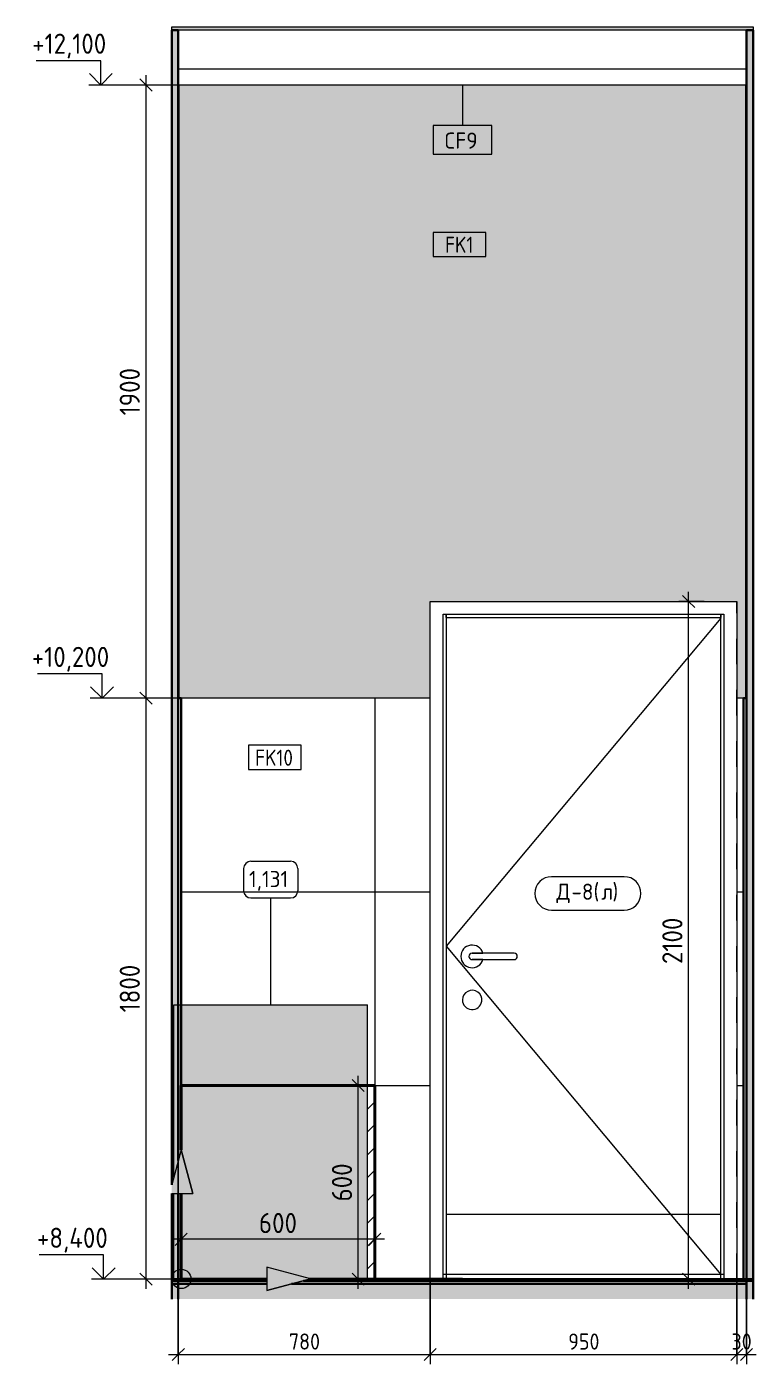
# Model space of a CAD drawing. Header units: millimetres. Extents: x 88919 to 124236, y -1987 to 12281.
# Drawn here: x 117412 to 119672, y 8136 to 12281 of the extents above; entities that cross this region are included whole.
import ezdxf

# ---------------------------------------------------------------- set-up
doc = ezdxf.new("R2010")
doc.units = ezdxf.units.MM
doc.linetypes.add('Штрих', pattern=[158.75, 79.375, -79.375])
for name, color, linetype, lineweight in [('A-ANNO-DIMS', 7, 'Continuous', 9), ('A-ANNO-DIMS-25', 7, 'Continuous', 9), ('A-CLNG-IDEN', 7, 'Continuous', 9), ('A-DETL', 7, 'Continuous', 9), ('A-DETL-1', 7, 'Continuous', 40), ('A-DETL-GENF', 7, 'Continuous', 9), ('A-DOOR', 7, 'Continuous', 9), ('A-DOOR-2', 7, 'Штрих', 9), ('A-DOOR-FRAM-1', 7, 'Continuous', 9), ('A-DOOR-IDEN', 7, 'Continuous', 9), ('A-FLOR', 7, 'Continuous', 9), ('A-WALL-IDEN', 7, 'Continuous', 9), ('A-WALL-PATT', 7, 'Continuous', 9), ('G-ANNO-DIMS', 7, 'Continuous', 9), ('G-ANNO-DIMS-1', 7, 'Continuous', 20), ('I-FURN-IDEN', 7, 'Continuous', 9), ('I-WALL', 7, 'Continuous', 9), ('P-SANR-FIXT', 7, 'Continuous', 9)]:
    doc.layers.add(name, color=color, linetype=linetype, lineweight=lineweight)
for name, color, linetype, lineweight, true_color in [('A-DETL-GENF-2', 7, 'Continuous', 9, 0xe0e0e0), ('A-FLOR-1', 7, 'Continuous', 9, 0x787878), ('A-FLOR-FNSH-1', 7, 'Continuous', 30, 0x3c3c3c), ('A-FLOR-FNSH-2', 7, 'Continuous', 30, 0x757575), ('A-WALL-4', 7, 'Continuous', 30, 0x3c3c3c), ('A-WALL-5', 7, 'Continuous', 30, 0x757575), ('A-WALL-FNSH-2', 7, 'Continuous', 30, 0x3c3c3c), ('A-WALL-FNSH-3', 7, 'Continuous', 30, 0x757575), ('I-FURN-8', 7, 'Continuous', 9, 0xc0c0c0), ('I-WALL-1', 7, 'Continuous', 9, 0x787878)]:
    doc.layers.add(name, color=color, linetype=linetype, lineweight=lineweight, true_color=true_color)
doc.layers.add('I-FURN-11', color=7, linetype='Continuous', lineweight=9, true_color=0xfbfbfb, transparency=0.7)
doc.styles.add('GOST Common_5', font='GOST_Common.ttf', dxfattribs={"height": 50})
doc.styles.add('GOST Common_6', font='GOST_Common.ttf', dxfattribs={"width": 0.9, "height": 50})
doc.styles.add('ISOCPEUR_2', font='isocpeur.ttf', dxfattribs={"width": 0.9, "height": 62.5})
doc.styles.add('ISOCPEUR_3', font='isocpeur.ttf', dxfattribs={"width": 0.9, "height": 50})
doc.dimstyles.new('ISO-2_0_0_9К_Средний_округл2', dxfattribs={"dimscale": 304.8, "dimtxt": 49.799059, "dimasz": 0.123031, "dimexe": 0.098425, "dimexo": 0, "dimgap": 0, "dimtad": 1, "dimdec": 0, "dimrnd": 10, "dimzin": 0, "dimdsep": 46, "dimtxsty": 'ISOCPEUR_3', "dimblk1": 'OBLIQUE', "dimblk2": 'OBLIQUE', "dimsah": 1, "dimcen": 0.09, "dimdle": 0.098425, "dimazin": 0, "dimtfac": 1, "dimtdec": 4, "dimtix": 1, "dimtmove": 0, "dimatfit": 3, "dimfxl": 1, "dimtvp": 1, "dimtolj": 1, "dimtzin": 0, "dimarcsym": 2})
doc.dimstyles.new('ISO-2_5_0_9К_БОЛЬШОЙ_1', dxfattribs={"dimscale": 304.8, "dimtxt": 62.248823, "dimasz": 0.123031, "dimexe": 0.098425, "dimexo": 0.246063, "dimgap": 0, "dimtad": 1, "dimdec": 0, "dimrnd": 10, "dimzin": 0, "dimdsep": 46, "dimtxsty": 'ISOCPEUR_2', "dimblk1": 'OBLIQUE', "dimblk2": 'OBLIQUE', "dimsah": 1, "dimcen": 0.09, "dimdle": 0.098425, "dimazin": 0, "dimtfac": 1, "dimtdec": 4, "dimtix": 1, "dimtmove": 0, "dimatfit": 3, "dimfxl": 1, "dimtvp": 1, "dimtolj": 1, "dimtzin": 0, "dimarcsym": 2})
pattern_1 = [(0, (212071.8986, 0), (30.48, 7.62), [2.515, -20.345, 2.515, -20.345, -121.92]), (0, (212071.8986, 0), (30.48, 7.62), [-45.72, 2.515, -43.205, 2.515, -20.345, -53.34]), (0, (212071.8986, 0), (30.48, 7.62), [-114.3, 2.515, -12.725, 2.515, -35.585]), (120, (212083.3286, 3.81), (-21.8391136, 22.5864543), [2.515, -20.345, 2.515, -20.345, -121.92]), (120, (212083.3286, 3.81), (-21.8391136, 22.5864543), [-45.72, 2.515, -43.205, 2.515, -20.345, -53.34]), (120, (212083.3286, 3.81), (-21.8391136, 22.5864543), [-114.3, 2.515, -12.725, 2.515, -35.585]), (240, (212087.1386, 19.05), (-8.6408864, -30.2064543), [2.515, -20.345, 2.515, -20.345, -121.92]), (240, (212087.1386, 19.05), (-8.6408864, -30.2064543), [-45.72, 2.515, -43.205, 2.515, -20.345, -53.34]), (240, (212087.1386, 19.05), (-8.6408864, -30.2064543), [-114.3, 2.515, -12.725, 2.515, -35.585])]

# ---------------------------------------------------------------- blocks, each defined once
blk = doc.blocks.new('110_Дверь_СКБ_1Ст_Внутренняя1 - Д-8 950x2100h_охрана-32224770-Развертка 3_24-3')
at = {"layer": 'A-DOOR'}
for p, q in [((-92510, 10448.3), (-93360, 9432)), ((-93360, 9432), (-92510, 8414)), ((-93150, 9410), (-93280, 9410)), ((-93280, 9410), (-93246.5, 9410)), ((-93280, 9390), (-93150, 9390)), ((-93246.5, 9390), (-93280, 9390)), ((-92510, 8600), (-93360, 8600))]:
    blk.add_line(p, q, dxfattribs=at)
for centre, radius, start, end in [((-93280, 9400), 35, 16.6015, 180), ((-93280, 9400), 10, 90, 270), ((-93280, 9400), 10, 90, 270), ((-93150, 9400), 10, 270, 90), ((-93280, 9400), 35, 180, 343.3985), ((-93280, 9265), 30, 351.8301, 180), ((-93280, 9265), 30, 180, 351.8301)]:
    blk.add_arc(centre, radius, start, end, dxfattribs=at)
at = {"layer": 'A-DOOR-2'}
for p, q in [((-93410, 10500), (-92460, 10500)), ((-93410, 8400), (-93410, 10500)), ((-93410, 10500), (-92460, 10500)), ((-93410, 8400), (-93410, 10500)), ((-92460, 8400), (-92460, 10500)), ((-92460, 8400), (-92460, 10500))]:
    blk.add_line(p, q, dxfattribs=at)
at = {"layer": 'A-DOOR-FRAM-1'}
for p, q in [((-93370, 8400), (-93370, 10460)), ((-93370, 10460), (-92500, 10460)), ((-93360, 10450), (-93360, 10460)), ((-93360, 10460), (-93360, 8400)), ((-93360, 10450), (-92510, 10450)), ((-92510, 10460), (-92510, 10450)), ((-92510, 8400), (-92510, 10460)), ((-92500, 10460), (-92500, 8400)), ((-92500, 8414), (-93370, 8414))]:
    blk.add_line(p, q, dxfattribs=at)
blk = doc.blocks.new('DOO_2D_Мойка двойная - 800х600-18611705-Развертка 3_24-3')
at = {"layer": 'P-SANR-FIXT'}
for p, q in [((-94181, 8400), (-94200, 8400)), ((-93916.1, 8400), (-94181, 8400)), ((-94095, 8400), (-93916.1, 8400)), ((-93916.1, 8400), (-94095, 8400)), ((-94095, 8400), (-93916.1, 8400)), ((-93916.1, 8400), (-94095, 8400)), ((-94019.7, 8400), (-93995, 8400)), ((-94008.9, 8400), (-94019.7, 8400)), ((-93976, 8400), (-94014, 8400)), ((-94014, 8400), (-93995, 8400)), ((-94014, 8400), (-93976, 8400)), ((-94006.8, 8400), (-94014, 8400)), ((-93995, 8400), (-94008.9, 8400)), ((-93995, 8400), (-94006.8, 8400)), ((-93995, 8400), (-93976, 8400)), ((-93995, 8400), (-93995, 8400)), ((-93976, 8400), (-93995, 8400)), ((-93603.8, 8400), (-93784, 8400)), ((-93784, 8400), (-93655, 8400)), ((-93655, 8400), (-93784, 8400)), ((-93784, 8400), (-93655, 8400)), ((-93655, 8400), (-93784, 8400)), ((-93600, 8400), (-93603.8, 8400))]:
    blk.add_line(p, q, dxfattribs=at)
blk = doc.blocks.new('Начало раскладки_красным - Начало раскладки_красным-26112293-Развертка 3_24-3')
at = {"layer": 'A-DETL-GENF'}
for points in [[(-94210.1, 8665.4), (-94144.7, 8665.4), (-94181.1, 8800.6), (-94210.1, 8691.9)], [(-93916, 8364.5), (-93780.8, 8400.8), (-93916.1, 8437), (-93916, 8385.8)]]:
    blk.add_hatch(color=256, dxfattribs=at).paths.add_polyline_path(points)
for p, q in [((-94181.1, 8800.6), (-94210.1, 8691.9)), ((-94181.1, 8800.6), (-94210.1, 8691.9)), ((-94144.7, 8665.4), (-94181.1, 8800.6)), ((-94181.1, 8800.6), (-94144.7, 8665.4)), ((-94210.1, 8665.4), (-94144.7, 8665.4)), ((-94210.1, 8665.4), (-94144.7, 8665.4)), ((-94180.8, 8430.6), (-94181, 8665.4)), ((-93780.8, 8400.8), (-93916.1, 8437)), ((-93916.1, 8437), (-93916, 8364.5)), ((-93780.8, 8400.8), (-93916.1, 8437)), ((-93916.1, 8437), (-93916, 8364.5)), ((-94150.8, 8400.6), (-93916.1, 8400.8)), ((-93916, 8364.5), (-93780.8, 8400.8)), ((-93780.8, 8400.8), (-93916, 8364.5))]:
    blk.add_line(p, q, dxfattribs=at)
blk.add_circle((-94180.8, 8400.6), 30, dxfattribs=at)
blk = doc.blocks.new('Высотные отметки - Стрелка_Верх-17668718-Развертка 3_24-3')
at = {"layer": 'G-ANNO-DIMS'}
for p, q in [((-94430.2, 12175), (-94630.2, 12175)), ((-94430.2, 12100), (-94430.2, 12175)), ((-94392.3, 12100), (-94467.3, 12100))]:
    blk.add_line(p, q, dxfattribs=at)
at = {"layer": 'G-ANNO-DIMS-1'}
for q in [(-94465.6, 12135.4), (-94394.9, 12135.4)]:
    blk.add_line((-94430.2, 12100), q, dxfattribs=at)
blk = doc.blocks.new('DIMBLOCK28-Развертка 3_24-3')
at = {"layer": 'A-ANNO-DIMS-25'}
for p, q in [((117881.9, 10200), (117881.9, 8136.2)), ((117881.9, 8166.2), (117881.9, 10200)), ((118661.9, 8400), (118661.9, 8136.2)), ((118661.9, 8166.2), (118661.9, 8400)), ((117851.9, 8166.2), (118661.9, 8166.2))]:
    blk.add_line(p, q, dxfattribs=at)
at = {"layer": 'A-ANNO-DIMS-25', "lineweight": 20}
for p, q in [((117881.9, 8166.2), (117863.1, 8147.5)), ((117881.9, 8166.2), (117900.6, 8185)), ((118661.9, 8166.2), (118643.1, 8147.5)), ((118661.9, 8166.2), (118680.6, 8185))]:
    blk.add_line(p, q, dxfattribs=at)
at = {"layer": 'A-ANNO-DIMS-25', "color": 0, "insert": (118224.5, 8231.5), "char_height": 50, "width": 113.772, "attachment_point": 1, "line_spacing_factor": 1.149209, "style": 'ISOCPEUR_3'}
blk.add_mtext('780', dxfattribs=at)
blk = doc.blocks.new('_Oblique')
at = {"color": 0, "linetype": 'ByBlock', "lineweight": -2}
blk.add_line((-0.5, -0.5), (0.5, 0.5), dxfattribs=at)
blk = doc.blocks.new('DIMBLOCK29-Развертка 3_24-3')
at = {"layer": 'A-ANNO-DIMS-25'}
for p, q in [((118661.9, 8400), (118661.9, 8136.2)), ((118661.9, 8166.2), (118661.9, 8400)), ((119611.9, 8400), (119611.9, 8136.2)), ((119611.9, 8166.2), (119611.9, 8400)), ((118661.9, 8166.2), (119611.9, 8166.2))]:
    blk.add_line(p, q, dxfattribs=at)
at = {"layer": 'A-ANNO-DIMS-25', "lineweight": 20}
for p, q in [((118661.9, 8166.2), (118643.1, 8147.5)), ((118661.9, 8166.2), (118680.6, 8185)), ((119611.9, 8166.2), (119593.1, 8147.5)), ((119611.9, 8166.2), (119630.6, 8185))]:
    blk.add_line(p, q, dxfattribs=at)
at = {"layer": 'A-ANNO-DIMS-25', "color": 0, "insert": (119089.5, 8231.5), "char_height": 50, "width": 113.772, "attachment_point": 1, "line_spacing_factor": 1.149209, "style": 'ISOCPEUR_3'}
blk.add_mtext('950', dxfattribs=at)
blk = doc.blocks.new('DIMBLOCK30-Развертка 3_24-3')
at = {"layer": 'A-ANNO-DIMS-25'}
for p, q in [((119641.9, 10200), (119641.9, 8136.2)), ((119641.9, 8166.2), (119641.9, 10200)), ((119611.9, 8400), (119611.9, 8136.2)), ((119611.9, 8166.2), (119611.9, 8400)), ((119611.9, 8166.2), (119671.9, 8166.2))]:
    blk.add_line(p, q, dxfattribs=at)
at = {"layer": 'A-ANNO-DIMS-25', "lineweight": 20}
for p, q in [((119611.9, 8166.2), (119593.1, 8147.5)), ((119611.9, 8166.2), (119630.6, 8185)), ((119641.9, 8166.2), (119623.1, 8147.5)), ((119641.9, 8166.2), (119660.6, 8185))]:
    blk.add_line(p, q, dxfattribs=at)
at = {"layer": 'A-ANNO-DIMS-25', "color": 0, "insert": (119595.3, 8231.5), "char_height": 50, "width": 75.848, "attachment_point": 1, "line_spacing_factor": 1.149209, "style": 'ISOCPEUR_3'}
blk.add_mtext('30', dxfattribs=at)
blk = doc.blocks.new('М_потолков - Марка_ Имя типа-25382930-Развертка 3_24-3')
at = {"layer": 'A-CLNG-IDEN'}
for p, q in [((-93219.4, 11974.9), (-93400.6, 11974.9)), ((-93400.6, 11974.9), (-93400.6, 11885.4)), ((-93219.4, 11885.4), (-93219.4, 11974.9)), ((-93400.6, 11885.4), (-93219.4, 11885.4))]:
    blk.add_line(p, q, dxfattribs=at)
blk = doc.blocks.new('М_двери - Типоразмер_рамка-25223575-Развертка 3_24-3')
at = {"layer": 'A-DOOR-IDEN'}
for p, q in [((-92809.1, 9647), (-93033.9, 9647)), ((-93033.9, 9543), (-92809.1, 9543))]:
    blk.add_line(p, q, dxfattribs=at)
for centre, start, end in [((-93033.9, 9595), 90, 270), ((-92809.1, 9595), 270, 90)]:
    blk.add_arc(centre, 52, start, end, dxfattribs=at)
blk = doc.blocks.new('М_стена_0001 - Типоразмер_без рамки-25382661-Развертка 3_24-3')
at = {"layer": 'A-WALL-IDEN'}
for p, q in [((-93237.3, 11643.4), (-93400.6, 11643.4)), ((-93400.6, 11643.4), (-93400.6, 11568.4)), ((-93237.3, 11568.4), (-93237.3, 11643.4)), ((-93400.6, 11568.4), (-93237.3, 11568.4))]:
    blk.add_line(p, q, dxfattribs=at)
blk = doc.blocks.new('DIMBLOCK31-Развертка 3_24-3')
at = {"layer": 'A-ANNO-DIMS-25'}
for p, q in [((119462.6, 8370), (119462.6, 10530)), ((119511, 10500), (119432.6, 10500)), ((119462.6, 10500), (119511, 10500)), ((118543.1, 8400), (119492.6, 8400)), ((119462.6, 8400), (118543.1, 8400))]:
    blk.add_line(p, q, dxfattribs=at)
at = {"layer": 'A-ANNO-DIMS-25', "lineweight": 20}
for p, q in [((119462.6, 10500), (119443.8, 10518.7)), ((119462.6, 10500), (119481.3, 10481.2)), ((119462.6, 8400), (119443.8, 8418.7)), ((119462.6, 8400), (119481.3, 8381.2))]:
    blk.add_line(p, q, dxfattribs=at)
at = {"layer": 'A-ANNO-DIMS-25', "color": 0, "insert": (119380.9, 9376.4), "char_height": 62.5, "width": 176.691, "attachment_point": 1, "rotation": 90, "line_spacing_factor": 1.149209, "style": 'ISOCPEUR_2'}
blk.add_mtext('2100', dxfattribs=at)
blk = doc.blocks.new('Марка_Мебель - В прямоуг_Balcon_Марка-25523697-Развертка 3_24-3')
at = {"layer": 'I-FURN-IDEN'}
for p, q in [((-93987.6, 9672.3), (-93987.6, 9603.3)), ((-93965.1, 9694.8), (-93842.4, 9694.8)), ((-93819.9, 9672.3), (-93819.9, 9603.5)), ((-93965.3, 9581), (-93842.4, 9581))]:
    blk.add_line(p, q, dxfattribs=at)
for centre, radius, start, end in [((-93965.1, 9672.3), 22.5, 90, 180), ((-93842.4, 9672.3), 22.5, 0, 90), ((-93965.3, 9603.3), 22.3, 180, 270), ((-93842.4, 9603.5), 22.5, 270, 0)]:
    blk.add_arc(centre, radius, start, end, dxfattribs=at)
blk = doc.blocks.new('DIMBLOCK32-Развертка 3_24-3')
at = {"layer": 'A-ANNO-DIMS-25'}
for p, q in [((117806.9, 10200), (117751.9, 10200)), ((117781.9, 8370), (117781.9, 10200)), ((117781.9, 10200), (117786.9, 10200)), ((117786.9, 8400), (117751.9, 8400)), ((117781.9, 8400), (117786.9, 8400))]:
    blk.add_line(p, q, dxfattribs=at)
at = {"layer": 'A-ANNO-DIMS-25', "lineweight": 20}
for p, q in [((117781.9, 10200), (117763.2, 10218.8)), ((117781.9, 10200), (117800.7, 10181.2)), ((117781.9, 8400), (117763.2, 8418.7)), ((117781.9, 8400), (117800.7, 8381.2))]:
    blk.add_line(p, q, dxfattribs=at)
at = {"layer": 'A-ANNO-DIMS-25', "color": 0, "insert": (117700.3, 9226.4), "char_height": 62.5, "width": 176.691, "attachment_point": 1, "rotation": 90, "line_spacing_factor": 1.149209, "style": 'ISOCPEUR_2'}
blk.add_mtext('1800', dxfattribs=at)
blk = doc.blocks.new('DIMBLOCK33-Развертка 3_24-3')
at = {"layer": 'A-ANNO-DIMS-25', "lineweight": 20}
for p, q in [((117781.9, 12100), (117763.2, 12118.8)), ((117781.9, 12100), (117800.7, 12081.2)), ((117781.9, 10200), (117763.2, 10218.8)), ((117781.9, 10200), (117800.7, 10181.2))]:
    blk.add_line(p, q, dxfattribs=at)
at = {"layer": 'A-ANNO-DIMS-25'}
for p, q in [((117781.9, 10200), (117781.9, 12130)), ((117807.9, 12100), (117751.9, 12100)), ((117781.9, 12100), (117786.9, 12100)), ((117806.9, 10200), (117751.9, 10200)), ((117781.9, 10200), (117786.9, 10200))]:
    blk.add_line(p, q, dxfattribs=at)
at = {"layer": 'A-ANNO-DIMS-25', "color": 0, "insert": (117700.3, 11076.4), "char_height": 62.5, "width": 176.691, "attachment_point": 1, "rotation": 90, "line_spacing_factor": 1.149209, "style": 'ISOCPEUR_2'}
blk.add_mtext('1900', dxfattribs=at)
blk = doc.blocks.new('DIMBLOCK34-Развертка 3_24-3')
at = {"layer": 'A-ANNO-DIMS-25'}
for p, q in [((118487.7, 9000), (118409.2, 9000)), ((118439.2, 8370), (118439.2, 9030)), ((118439.2, 9000), (118487.7, 9000)), ((118487.7, 8400), (118409.2, 8400)), ((118439.2, 8400), (118487.7, 8400))]:
    blk.add_line(p, q, dxfattribs=at)
at = {"layer": 'A-ANNO-DIMS-25', "lineweight": 20}
for p, q in [((118439.2, 9000), (118420.5, 9018.8)), ((118439.2, 9000), (118458, 8981.3)), ((118439.2, 8400), (118420.5, 8418.7)), ((118439.2, 8400), (118458, 8381.2))]:
    blk.add_line(p, q, dxfattribs=at)
at = {"layer": 'A-ANNO-DIMS-25', "color": 0, "insert": (118357.6, 8640.7), "char_height": 62.5, "width": 142.215, "attachment_point": 1, "rotation": 90, "line_spacing_factor": 1.149209, "style": 'ISOCPEUR_2'}
blk.add_mtext('600', dxfattribs=at)
blk = doc.blocks.new('DIMBLOCK35-Развертка 3_24-3')
at = {"layer": 'A-ANNO-DIMS-25'}
for p, q in [((117890.9, 8571.9), (117890.9, 8493.4)), ((117890.9, 8523.4), (117890.9, 8571.9)), ((118490.9, 8571.9), (118490.9, 8493.4)), ((118490.9, 8523.4), (118490.9, 8571.9)), ((118520.9, 8523.4), (117860.9, 8523.4))]:
    blk.add_line(p, q, dxfattribs=at)
at = {"layer": 'A-ANNO-DIMS-25', "lineweight": 20}
for p, q in [((117890.9, 8523.4), (117909.6, 8542.1)), ((118490.9, 8523.4), (118509.6, 8542.1)), ((117890.9, 8523.4), (117872.1, 8504.6)), ((118490.9, 8523.4), (118472.1, 8504.6))]:
    blk.add_line(p, q, dxfattribs=at)
at = {"layer": 'A-ANNO-DIMS-25', "color": 0, "insert": (118131.6, 8605), "char_height": 62.5, "width": 142.215, "attachment_point": 1, "line_spacing_factor": 1.149209, "style": 'ISOCPEUR_2'}
blk.add_mtext('600', dxfattribs=at)

msp = doc.modelspace()

# ---------------------------------------------------------------- hatches: boundary and pattern name
at = {"layer": 'A-DETL-GENF-2'}
h = msp.add_hatch(dxfattribs=at)
h.set_pattern_fill('FP_1', color=256, style=0, pattern_type=2)
h.set_pattern_definition([(45, (212071.9, 0), (-35.35534, 35.35534), [])])
h.paths.add_polyline_path([(118490.9, 8400), (118490.9, 9000), (118468.1, 9000), (118468.1, 8400)])
at = {"layer": 'A-FLOR-1'}
msp.add_hatch(color=256, dxfattribs=at).paths.add_polyline_path([(117881.9, 8337.9), (119662.2, 8337.9), (119662.2, 8395), (118269.3, 8395), (118155.9, 8364.5), (118155.8, 8395), (117861.8, 8395), (117861.9, 8337.9)])
at = {"layer": 'A-WALL-PATT'}
msp.add_hatch(color=256, dxfattribs=at).paths.add_polyline_path([(118661.9, 10200), (118661.9, 10500), (119611.9, 10500), (119611.9, 10200), (119640.9, 10200), (119640.9, 12100), (117882.9, 12100), (117882.9, 10200), (118551.8, 10200)])
h = msp.add_hatch(dxfattribs=at)
h.set_pattern_fill('FP_16', color=256, style=0, pattern_type=2)
h.set_pattern_definition([(90, (119090.9, 8400), (-600, 4e-14), []), (180, (119090.9, 8400), (-7e-14, -600), [])])
h.paths.add_polyline_path([(118661.9, 8400), (118661.9, 10200), (117890.9, 10200), (117890.9, 9250), (118468.1, 9250), (118468.1, 9000), (118490.9, 9000), (118490.9, 8400)])
h.paths.add_polyline_path([(119632.9, 8400), (119632.9, 10200), (119611.9, 10200), (119611.9, 8400)])
at = {"layer": 'I-FURN-11'}
msp.add_hatch(color=256, dxfattribs=at).paths.add_polyline_path([(117891.3, 8400), (118155.8, 8400), (118155.8, 8437), (118291.1, 8400.8), (118287.9, 8400), (118468.1, 8400), (118468.1, 9250), (117868.1, 9250), (117868.1, 8715.7), (117890.9, 8800.4), (117927.1, 8665.4), (117868.1, 8665.4), (117868.1, 8400), (117890.9, 8400)])
at = {"layer": 'I-WALL'}
msp.add_hatch(color=256, dxfattribs=at).paths.add_polyline_path([(119611.9, 12270), (119661.9, 12270), (119661.9, 12280), (117861.9, 12280), (117861.9, 12270), (118661.9, 12270)])
at = {"layer": 'I-WALL-1'}
h = msp.add_hatch(dxfattribs=at)
h.set_pattern_fill('FP_15', color=256, style=0, pattern_type=2)
h.set_pattern_definition(pattern_1)
h.paths.add_polyline_path([(117861.9, 8400), (117868.1, 8400), (117868.1, 8665.4), (117861.9, 8665.4), (117861.9, 8407.7)])
h.paths.add_polyline_path([(117861.9, 8692.4), (117868.1, 8715.7), (117868.1, 9250), (117881.9, 9250), (117881.9, 12270), (117861.9, 12270), (117861.9, 8800.6)])
h = msp.add_hatch(dxfattribs=at)
h.set_pattern_fill('FP_15', color=256, style=0, pattern_type=2)
h.set_pattern_definition(pattern_1)
h.paths.add_polyline_path([(119661.9, 8400), (119661.9, 12270), (119641.9, 12270), (119641.9, 8400)])
h = msp.add_hatch(dxfattribs=at)
h.set_pattern_fill('FP_15', color=256, style=0, pattern_type=2)
h.set_pattern_definition(pattern_1)
h.paths.add_polyline_path([(117881.9, 8395), (117881.9, 8400), (117861.9, 8400), (117861.9, 8395), (117863.8, 8395)])
h = msp.add_hatch(dxfattribs=at)
h.set_pattern_fill('FP_15', color=256, style=0, pattern_type=2)
h.set_pattern_definition(pattern_1)
h.paths.add_polyline_path([(119661.9, 8395), (119661.9, 8400), (119641.9, 8400), (119642.1, 8395)])

# ---------------------------------------------------------------- linework, layer by layer
at = {"layer": 'A-CLNG-IDEN'}
msp.add_line((118761.9, 12100), (118761.9, 11974.9), dxfattribs=at)
at = {"layer": 'A-DETL'}
msp.add_line((117882.4, 12150), (119641.9, 12150), dxfattribs=at)
at = {"layer": 'A-DETL-1'}
for p, q in [((118490.9, 9000), (117890.9, 9000)), ((117890.9, 9000), (117890.9, 8800.4)), ((118490.9, 8400), (118490.9, 9000)), ((117890.9, 8665.4), (117890.9, 8400)), ((117890.9, 8400), (118155.8, 8400)), ((118011.9, 8400), (118155.8, 8400)), ((118287.9, 8400), (118468.1, 8400)), ((118287.9, 8400), (118490.9, 8400)), ((118468.1, 8400), (118490.9, 8400)), ((118490.9, 8400), (118762, 8400))]:
    msp.add_line(p, q, dxfattribs=at)
at = {"layer": 'A-FLOR'}
msp.add_line((117861.8, 12280), (119662.2, 12280), dxfattribs=at)
at = {"layer": 'A-FLOR-FNSH-1'}
for p, q in [((118155.8, 8395), (117861.8, 8395)), ((117861.9, 8385), (118155.8, 8385)), ((118232.1, 8385), (119641.9, 8385)), ((119662.2, 8395), (118269.3, 8395)), ((119632.9, 8400), (118287.9, 8400)), ((119641.9, 8385), (119641.9, 8400))]:
    msp.add_line(p, q, dxfattribs=at)
at = {"layer": 'A-FLOR-FNSH-2'}
msp.add_line((118155.8, 8400), (117861.9, 8400), dxfattribs=at)
at = {"layer": 'A-WALL-4'}
for p, q in [((117881.9, 12270), (117861.9, 12270)), ((117861.9, 12270), (117861.9, 8692.4)), ((117881.9, 9250), (117881.9, 12270)), ((119641.9, 12270), (119641.9, 8337.9)), ((119661.9, 12270), (119641.9, 12270)), ((119661.9, 8337.9), (119661.9, 12270)), ((117861.9, 8665.4), (117861.9, 8337.9)), ((119661.9, 8400), (119641.9, 8400))]:
    msp.add_line(p, q, dxfattribs=at)
at = {"layer": 'A-WALL-5'}
msp.add_line((117881.9, 8337.9), (117881.9, 8400), dxfattribs=at)
at = {"layer": 'A-WALL-FNSH-2'}
for p, q in [((117882.9, 12100), (117881.9, 12100)), ((117882.9, 10200), (117882.9, 12100)), ((119641.9, 12100), (119640.9, 12100)), ((119640.9, 12100), (119640.9, 10200)), ((117890.9, 10200), (117881.9, 10200)), ((117890.9, 8800.4), (117890.9, 10200)), ((119641.9, 10200), (119632.9, 10200)), ((119632.9, 10200), (119632.9, 8400)), ((119632.9, 8400), (119641.9, 8400))]:
    msp.add_line(p, q, dxfattribs=at)
at = {"layer": 'A-WALL-FNSH-3'}
for p, q in [((117881.9, 9250), (117881.9, 8767.2)), ((117881.9, 8665.4), (117881.9, 8400)), ((117890.9, 8400), (117890.9, 8665.4))]:
    msp.add_line(p, q, dxfattribs=at)
at = {"layer": 'G-ANNO-DIMS'}
for p, q in [((117790.9, 12100), (117641.7, 12100)), ((117966, 12100), (117790.9, 12100)), ((118054.7, 10200), (117645.7, 10200)), ((117763, 8400), (117650.5, 8400)), ((117941.2, 8400), (117763, 8400))]:
    msp.add_line(p, q, dxfattribs=at)
at = {"layer": 'I-FURN-8'}
for p, q in [((117868.1, 9250), (118468.1, 9250)), ((117868.1, 8715.7), (117868.1, 9250)), ((118468.1, 9000), (118468.1, 9250)), ((118468.1, 8400), (118468.1, 9000)), ((117868.1, 8400), (117868.1, 8665.4)), ((117890.9, 8400), (117868.1, 8400)), ((118155.8, 8400), (117890.9, 8400)), ((118468.1, 8400), (118287.9, 8400))]:
    msp.add_line(p, q, dxfattribs=at)
at = {"layer": 'I-FURN-IDEN'}
msp.add_line((118168.1, 9250), (118168.1, 9581), dxfattribs=at)
at = {"layer": 'I-WALL'}
for p, q in [((117861.9, 12270), (117861.9, 12280.5)), ((119641.9, 12270), (117881.9, 12270)), ((119661.9, 12280.5), (119661.9, 12270)), ((119640.9, 12100), (117882.9, 12100)), ((118661.9, 10500), (119611.9, 10500)), ((118661.9, 8400), (118661.9, 10500)), ((119611.9, 10500), (119611.9, 8400)), ((118661.9, 10200), (117890.9, 10200)), ((119632.9, 10200), (119611.9, 10200))]:
    msp.add_line(p, q, dxfattribs=at)

# ---------------------------------------------------------------- block references
at = {"layer": 'A-CLNG-IDEN'}
msp.add_blockref('М_потолков - Марка_ Имя типа-25382930-Развертка 3_24-3', (212071.9, 0), dxfattribs=at)
at = {"layer": 'A-DETL-GENF'}
msp.add_blockref('Начало раскладки_красным - Начало раскладки_красным-26112293-Развертка 3_24-3', (212071.9, 0), dxfattribs=at)
at = {"layer": 'A-DOOR'}
msp.add_blockref('110_Дверь_СКБ_1Ст_Внутренняя1 - Д-8 950x2100h_охрана-32224770-Развертка 3_24-3', (212071.9, 0), dxfattribs=at)
at = {"layer": 'A-DOOR-IDEN'}
msp.add_blockref('М_двери - Типоразмер_рамка-25223575-Развертка 3_24-3', (212071.9, 0), dxfattribs=at)
at = {"layer": 'A-WALL-IDEN'}
for p in [(212071.9, 0), (211499.9, -1589.4)]:
    msp.add_blockref('М_стена_0001 - Типоразмер_без рамки-25382661-Развертка 3_24-3', p, dxfattribs=at)
at = {"layer": 'G-ANNO-DIMS'}
for p in [(212071.9, 0), (212076, -1900), (212080.7, -3700)]:
    msp.add_blockref('Высотные отметки - Стрелка_Верх-17668718-Развертка 3_24-3', p, dxfattribs=at)
at = {"layer": 'I-FURN-IDEN'}
msp.add_blockref('Марка_Мебель - В прямоуг_Balcon_Марка-25523697-Развертка 3_24-3', (212071.9, 0), dxfattribs=at)
at = {"layer": 'P-SANR-FIXT'}
msp.add_blockref('DOO_2D_Мойка двойная - 800х600-18611705-Развертка 3_24-3', (212071.9, 0), dxfattribs=at)

# ---------------------------------------------------------------- texts
at = {"layer": 'A-CLNG-IDEN', "insert": (118705.4, 11952.7), "char_height": 50, "width": 132.278, "attachment_point": 1, "style": 'GOST Common_5'}
msp.add_mtext('CF9', dxfattribs=at)
at = {"layer": 'A-DOOR-IDEN', "char_height": 50, "attachment_point": 1, "style": 'GOST Common_5'}
for s, insert, width in [('\\fGOST Common|b0|i0|c204|p34|;Д', (119053, 9625.3), 56.118), ('-8(', (119099.3, 9625.3), 112.236), ('\\fGOST Common|b0|i0|c204|p34|;)', (119226.6, 9625.3), 24.051), ('\\fGOST Common|b0|i0|c204|p34|;л', (119191.9, 9625.3), 42.089)]:
    msp.add_mtext(s, dxfattribs=dict(at, insert=insert, width=width))
at = {"layer": 'A-WALL-IDEN', "char_height": 50, "attachment_point": 1, "style": 'GOST Common_6'}
for s, insert, width in [('FK1', (118708, 11629.9), 111.835), ('FK10', (118119.7, 10040.5), 151.519)]:
    msp.add_mtext(s, dxfattribs=dict(at, insert=insert, width=width))
at = {"layer": 'I-FURN-IDEN', "insert": (118100.8, 9664.7), "char_height": 50, "width": 154.325, "attachment_point": 1, "style": 'GOST Common_5'}
msp.add_mtext('1,131', dxfattribs=at)

# ---------------------------------------------------------------- dimensions: what is measured, and where the dimension line sits
at = {"layer": 'A-ANNO-DIMS'}
for base, p1, p2, override, picture, middle in [((117781.9, 12100), (117881.9, 10200), (117882.9, 12100), {"dimpost": '<>', "dimfxl": 1900.000263}, 'DIMBLOCK33-Развертка 3_24-3', (117750.7, 11150)), ((119462.6, 10500), (118468.1, 8400), (119436, 10500), {"dimpost": '<>', "dimfxl": 2312.328613}, 'DIMBLOCK31-Развертка 3_24-3', (119431.3, 9450)), ((118439.2, 9000), (118412.7, 8400), (118412.7, 9000), {"dimpost": '<>', "dimfxl": 600}, 'DIMBLOCK34-Развертка 3_24-3', (118408, 8700))]:
    dim = msp.add_linear_dim(base=base, p1=p1, p2=p2, angle=90, dimstyle='ISO-2_5_0_9К_БОЛЬШОЙ_1', override=override, dxfattribs=at)
    dim.commit()
    dim.dimension.update_dxf_attribs({"geometry": picture, "text_midpoint": middle})
for base, p1, p2, dimstyle, override, picture, middle in [((118661.9, 8166.2), (117881.9, 10200), (118661.9, 8400), 'ISO-2_0_0_9К_Средний_округл2', {"dimpost": '<>', "dimfxl": 1961.733927}, 'DIMBLOCK28-Развертка 3_24-3', (118271.9, 8191.2)), ((119641.9, 8166.2), (119611.9, 8400), (119641.9, 10200), 'ISO-2_0_0_9К_Средний_округл2', {"dimpost": '<>', "dimfxl": 1800.249983}, 'DIMBLOCK30-Развертка 3_24-3', (119626.9, 8191.2)), ((117890.9, 8523.4), (118490.9, 8496.9), (117890.9, 8496.9), 'ISO-2_5_0_9К_БОЛЬШОЙ_1', {"dimpost": '<>', "dimfxl": 600}, 'DIMBLOCK35-Развертка 3_24-3', (118190.9, 8554.6)), ((119611.9, 8166.2), (118661.9, 8400), (119611.9, 8400), 'ISO-2_0_0_9К_Средний_округл2', {"dimpost": '<>', "dimfxl": 950}, 'DIMBLOCK29-Развертка 3_24-3', (119136.9, 8191.2))]:
    dim = msp.add_linear_dim(base=base, p1=p1, p2=p2, dimstyle=dimstyle, override=override, dxfattribs=at)
    dim.commit()
    dim.dimension.update_dxf_attribs({"geometry": picture, "text_midpoint": middle})

# ---------------------------------------------------------------- next in the draw order: texts
at = {"layer": 'G-ANNO-DIMS', "char_height": 62.5, "attachment_point": 1, "line_spacing_factor": 1.149209, "style": 'ISOCPEUR_2', "bg_fill": 3, "box_fill_scale": 1.25, "bg_fill_color": 256, "bg_fill_true_color": 13158600, "bg_fill_transparency": 0}
for s, insert, width in [('+12,100', (117429.3, 12259.2), 275.62), ('+10,200', (117428.1, 10359.2), 288.318), ('+8,400', (117444.1, 8559.2), 261.428)]:
    msp.add_mtext(s, dxfattribs=dict(at, insert=insert, width=width))

# ---------------------------------------------------------------- next in the draw order: dimensions: what is measured, and where the dimension line sits
at = {"layer": 'A-ANNO-DIMS'}
dim = msp.add_linear_dim(base=(117781.9, 10200), p1=(117861.9, 8400), p2=(117881.9, 10200), angle=90, dimstyle='ISO-2_5_0_9К_БОЛЬШОЙ_1', override={"dimpost": '<>', "dimfxl": 1800.111108}, dxfattribs=at)
dim.commit()
dim.dimension.update_dxf_attribs({"geometry": 'DIMBLOCK32-Развертка 3_24-3', "text_midpoint": (117750.7, 9300)})

doc.saveas('drawing.dxf')
